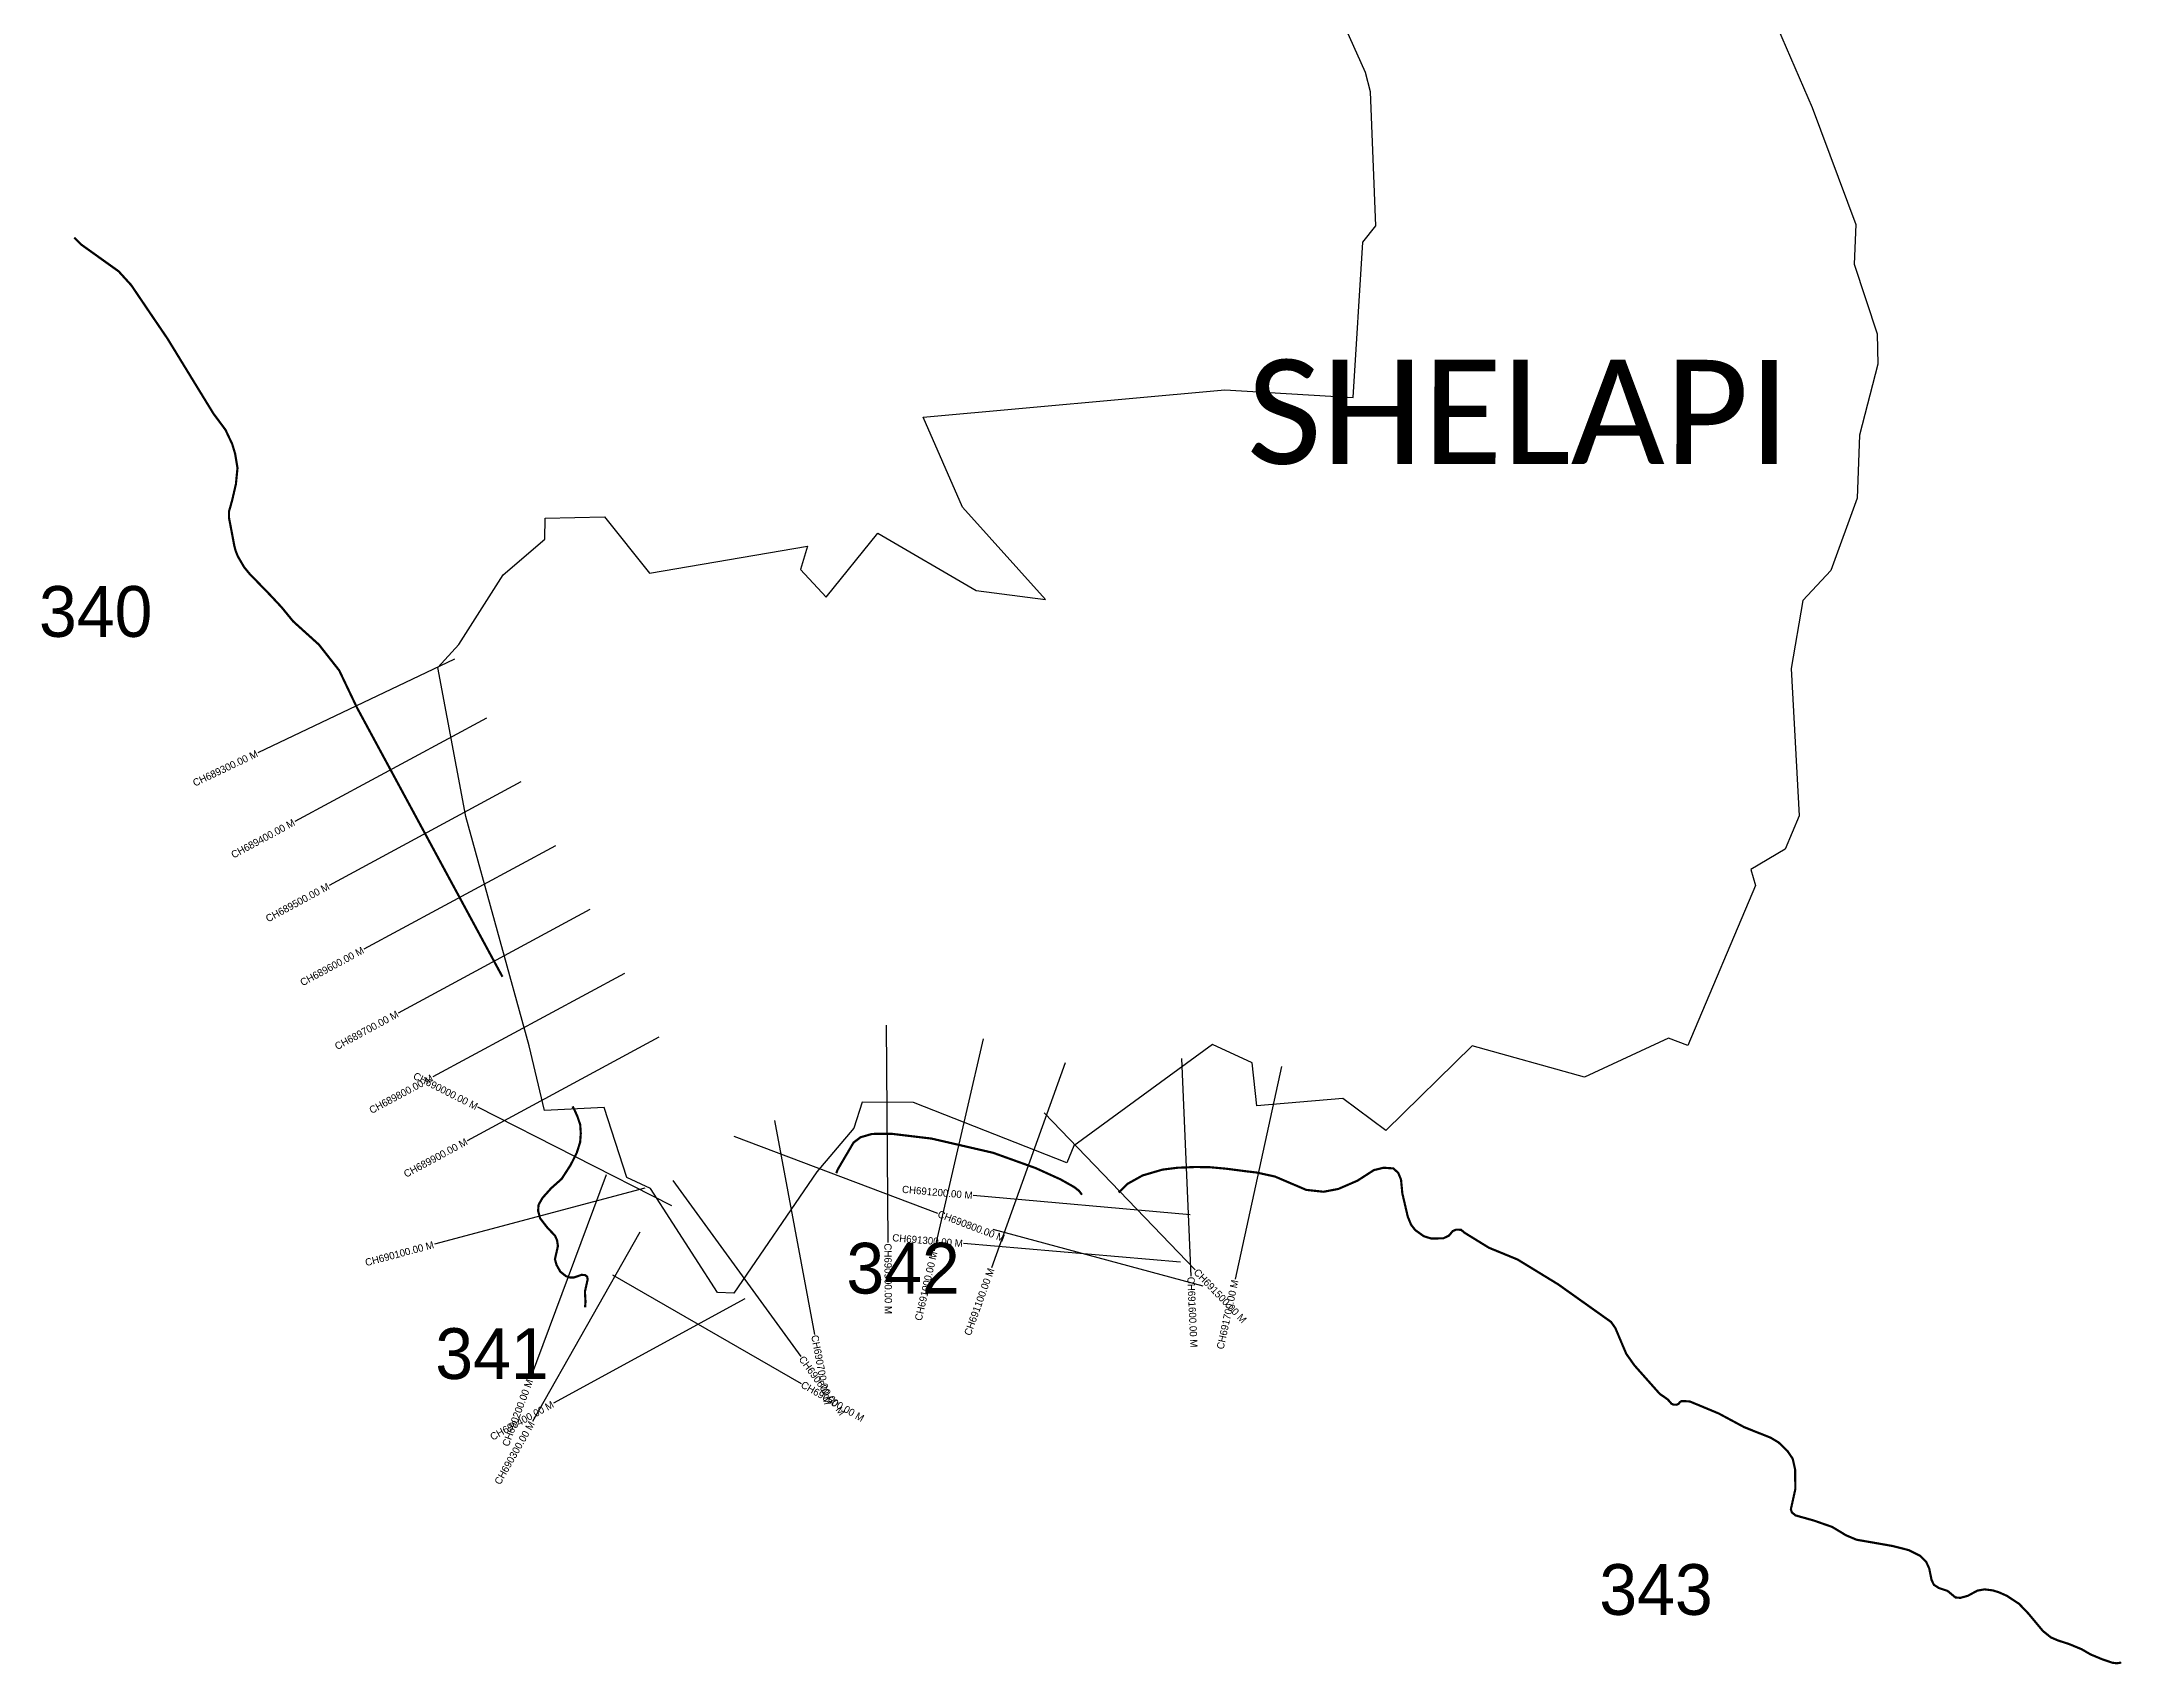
# Model space of a CAD drawing. Header units: metres. Extents: x 339850 to 343408, y 1762131 to 1766604.
# Drawn here: x 339850 to 342716, y 1762131 to 1764368 of the extents above; entities that cross this region are included whole.
import ezdxf
from ezdxf.enums import TextEntityAlignment as Align

# ---------------------------------------------------------------- set-up
doc = ezdxf.new("R2010")
doc.units = ezdxf.units.M
for name, color, linetype in [('CS', 134, 'Continuous'), ('CSMark', 6, 'Continuous'), ('NATURALLY PROTECTED', 3, 'Continuous'), ('VILLAGE NAME', 250, 'Continuous')]:
    doc.layers.add(name, color=color, linetype=linetype)

msp = doc.modelspace()

# ---------------------------------------------------------------- linework, layer by layer
at = {"color": 6}
msp.add_lwpolyline([(342234.9, 1764401.1), (342288.7, 1764276.8), (342348.5, 1764115.8), (342346.4, 1764061.2), (342378.2, 1763965), (342379.2, 1763923.4), (342353.6, 1763825.5), (342350.3, 1763738.4), (342314.4, 1763639), (342275.7, 1763597.7), (342259.8, 1763503.8), (342270.7, 1763300.9), (342251.4, 1763254.6), (342204.2, 1763226.8), (342210.4, 1763204.9), (342117.1, 1762984.1), (342090.9, 1762994.2), (341975, 1762940.8), (341820.2, 1762983.8), (341701.4, 1762867.1), (341642.3, 1762911.1), (341523.6, 1762901.1), (341517.3, 1762960.2), (341462.5, 1762985.7), (341271.7, 1762846), (341262.2, 1762822.5), (341050.8, 1762905.9), (340980, 1762906.4), (340968.8, 1762870.3), (340917.5, 1762810.1), (340803.6, 1762643), (340781.1, 1762644), (340688.6, 1762787.4), (340656, 1762802.3), (340624.8, 1762899), (340542.6, 1762894.6), (340521.4, 1762983.6), (340434.4, 1763299.9), (340395.9, 1763505), (340424.7, 1763536.8), (340485.5, 1763632.8), (340543.1, 1763681.8), (340543.6, 1763711.1), (340625.2, 1763713), (340687.1, 1763635.1), (340904.8, 1763672.6), (340895, 1763640.3), (340930.6, 1763601.9), (341001.9, 1763690.1), (341137, 1763611.3), (341232.7, 1763599.1), (341118.1, 1763726.3), (341064, 1763850), (341479.4, 1763887.9), (341656.5, 1763877.1), (341669.6, 1764091.5), (341687.7, 1764113.7), (341680.2, 1764298.4), (341673.2, 1764324.9), (341516.7, 1764674.6)], dxfattribs=at)
at = {"layer": 'CS'}
for p, q in [((340418.5, 1763516.8), (340147.8, 1763387.7)), ((340462.6, 1763435.5), (340198.6, 1763292.9)), ((340510.1, 1763347.6), (340246.2, 1763204.9)), ((340557.6, 1763259.6), (340293.7, 1763117)), ((340605.2, 1763171.6), (340341.2, 1763029)), ((340652.7, 1763083.6), (340388.8, 1762941)), ((340700.2, 1762995.6), (340436.3, 1762853)), ((341013.4, 1763012.5), (341015.6, 1762712.6)), ((341146.9, 1762993.5), (341079.4, 1762701.2)), ((341419.8, 1762966.2), (341432.9, 1762666.5)), ((341259.5, 1762960.2), (341158.2, 1762677.9)), ((341557.8, 1762955.2), (341493.9, 1762662.1)), ((340718.2, 1762763.4), (340450.7, 1762899.1)), ((340859.4, 1762881), (340914.6, 1762586.2)), ((341231, 1762891.4), (341438.8, 1762675)), ((340803.5, 1762859.5), (341084, 1762753)), ((340627.4, 1762806), (340522.8, 1762524.8)), ((340719.3, 1762798.3), (340895.7, 1762555.7)), ((340680.7, 1762787.7), (340390.9, 1762710.3)), ((341431.9, 1762750.7), (341133.1, 1762777.5)), ((340674.1, 1762726.9), (340525.9, 1762466)), ((341418.6, 1762685.6), (341119.7, 1762711.2)), ((341159.9, 1762731.1), (341449.5, 1762652.9)), ((340636.2, 1762668.1), (340896.3, 1762518.6)), ((340818.3, 1762635.1), (340555.1, 1762491.2))]:
    msp.add_line(p, q, dxfattribs=at)
at = {"layer": 'NATURALLY PROTECTED', "const_width": 3, "flags": 128}
for points in [[(339895.1, 1764097.6), (339904.8, 1764087.8), (339956, 1764051.2), (339973.4, 1764032.1), (339997.8, 1763996), (340023.6, 1763958), (340063, 1763893.6), (340086.8, 1763854.8), (340103.2, 1763832.8), (340112.5, 1763813.1), (340116.5, 1763799.8), (340119.8, 1763780.2), (340117.6, 1763758), (340112.6, 1763736.3), (340110.1, 1763727.2), (340108, 1763720), (340108, 1763711.8), (340111.6, 1763693.1), (340115.5, 1763672.3), (340117.4, 1763665.4), (340120.2, 1763658.4), (340124.4, 1763651.2), (340129, 1763643.3), (340136.6, 1763634.1), (340149.8, 1763620.5), (340154.9, 1763615.3), (340165.6, 1763604.2), (340180.6, 1763588.1), (340196.3, 1763568.9), (340231.9, 1763536.7), (340259.9, 1763501.1), (340284.1, 1763450.3), (340334, 1763357.9), (340390.1, 1763254.1), (340441.6, 1763158.8), (340484.7, 1763079)], [(340581.2, 1762900.4), (340583.9, 1762895.5), (340588, 1762886.4), (340591.8, 1762875.1), (340592.6, 1762863.3), (340591.7, 1762851), (340587.1, 1762836.5), (340578.6, 1762819.6), (340566.2, 1762800.4), (340551.8, 1762787.6), (340540, 1762774.4), (340534.5, 1762764.9), (340533.8, 1762756.5), (340536.5, 1762746.3), (340546.5, 1762733.3), (340557.1, 1762722.2), (340559.9, 1762715.8), (340561.1, 1762708), (340559.5, 1762700.8), (340557, 1762689.8), (340559.2, 1762681.9), (340564.4, 1762672.6), (340572, 1762666.5), (340577, 1762664.7), (340583, 1762664.5), (340588.4, 1762666.4), (340593.6, 1762668.2), (340598.5, 1762667.9), (340601.3, 1762665.8), (340602.1, 1762662.1), (340600.7, 1762655.8), (340598.3, 1762645), (340599.1, 1762631.2), (340598.5, 1762623.5)], [(340944.5, 1762808.2), (340946.3, 1762813.1), (340954.3, 1762826.8), (340962.1, 1762840), (340968.3, 1762850.6), (340978.1, 1762857.9), (340993.8, 1762862.4), (341020.6, 1762862.6), (341075.6, 1762856), (341160.5, 1762836.4), (341218.9, 1762815.4), (341253.3, 1762799.8), (341272.1, 1762789.2), (341278.8, 1762784), (341282.9, 1762778.6)], [(341333.3, 1762781.6), (341345.9, 1762793.8), (341366.4, 1762805.2), (341393.7, 1762813.2), (341414.4, 1762815.8), (341438.5, 1762816.8), (341458.3, 1762816.6), (341481.4, 1762814.5), (341507.6, 1762811.1), (341523.5, 1762809.2), (341548.6, 1762803.7), (341570.4, 1762794.4), (341591.8, 1762785.3), (341615.6, 1762782.7), (341636, 1762786.6), (341662.3, 1762798), (341685, 1762812.6), (341698.3, 1762815.8), (341711.7, 1762814.9), (341718.5, 1762808.7), (341722.3, 1762799.4), (341724.1, 1762780.5), (341728.8, 1762760.3), (341731.6, 1762748.4), (341736.1, 1762737.3), (341741.9, 1762729.9), (341753.7, 1762721.4), (341764.2, 1762718.2), (341780.7, 1762718.6), (341788.3, 1762722.3), (341793.6, 1762728.6), (341798.2, 1762730.5), (341804.9, 1762730.3), (341810.3, 1762725.9), (341843.3, 1762705.6), (341882.9, 1762689.3), (341938.6, 1762655.2), (342011.6, 1762603.3), (342017.6, 1762594.7), (342023.2, 1762581.3), (342032.5, 1762559.4), (342043.8, 1762543.4), (342063.9, 1762520.8), (342078.7, 1762504.1), (342085.9, 1762499.2), (342089.5, 1762496.6), (342091.7, 1762494.2), (342094.8, 1762490.6), (342097.4, 1762489.4), (342101.8, 1762489.2), (342104.8, 1762490.6), (342106.2, 1762492.8), (342108.5, 1762494.1), (342112.6, 1762494.2), (342120.1, 1762493.7), (342135.6, 1762487.3), (342159.8, 1762477.2), (342194.8, 1762458.4), (342213, 1762451.1), (342231, 1762444), (342242.4, 1762437.2), (342254.5, 1762425.5), (342261.7, 1762414.9), (342263.5, 1762407.1), (342265.2, 1762399.2), (342265.3, 1762372.6), (342261.6, 1762355.9), (342259.2, 1762345.1), (342260.6, 1762340.8), (342265.7, 1762336.7), (342291, 1762329.6), (342316.2, 1762320.8), (342335.2, 1762309.3), (342349.7, 1762303.2), (342376.8, 1762298.5), (342399.1, 1762294.6), (342421.5, 1762288.9), (342437.2, 1762281), (342445.5, 1762272.9), (342449.8, 1762263.5), (342453, 1762247.7), (342456.2, 1762241.1), (342463, 1762236.7), (342475, 1762232.7), (342480.7, 1762228), (342485.9, 1762223.6), (342492.7, 1762223.1), (342502.9, 1762225.9), (342516.2, 1762233.1), (342526, 1762234.8), (342537.2, 1762233.4), (342545.9, 1762230.7), (342556.7, 1762225.9), (342573.6, 1762214.8), (342586.3, 1762201.5), (342606.4, 1762177.4), (342617.3, 1762168.6), (342626.6, 1762164.6), (342642.5, 1762159.4), (342659.7, 1762152.3), (342671.9, 1762145.2), (342687.7, 1762138.6), (342701.9, 1762133.7), (342708.3, 1762132.9), (342714.3, 1762133.9)]]:
    msp.add_lwpolyline(points, dxfattribs=at)

# ---------------------------------------------------------------- texts
at = {"char_height": 70, "attachment_point": 1}
for s, width, insert in [('340', 605.685, (339846.4, 1763617.4)), ('342', 95.172, (340958.4, 1762712.4)), ('341', 352.318, (340392.2, 1762594.7)), ('343', 95.172, (341995.4, 1762269.6))]:
    msp.add_mtext_dynamic_manual_height_columns(s, width=width, gutter_width=1, heights=[0], dxfattribs=dict(at, insert=insert))
at = {"layer": 'CSMark'}
for s, rotation, p in [('CH689300.00 M', 25.4939, (340146.9, 1763387.3)), ('CH689400.00 M', 28.3828, (340197.7, 1763292.5)), ('CH689500.00 M', 28.3828, (340245.3, 1763204.5)), ('CH689600.00 M', 28.3828, (340292.8, 1763116.5)), ('CH689700.00 M', 28.3828, (340340.4, 1763028.5)), ('CH689800.00 M', 28.3828, (340387.9, 1762940.5)), ('CH690000.00 M', 333.1075, (340449.8, 1762899.5)), ('CH689900.00 M', 28.3828, (340435.4, 1762852.6)), ('CH691200.00 M', 354.8698, (341132.1, 1762777.6)), ('CH690100.00 M', 14.9469, (340389.9, 1762710)), ('CH691300.00 M', 355.1042, (341118.7, 1762711.3)), ('CH691000.00 M', 76.9926, (341079.1, 1762700.2)), ('CH691100.00 M', 70.2521, (341157.8, 1762676.9)), ('CH691700.00 M', 77.7104, (341493.7, 1762661.1)), ('CH690200.00 M', 69.5992, (340522.5, 1762523.8)), ('CH690400.00 M', 28.6634, (340554.2, 1762490.7)), ('CH690300.00 M', 60.39, (340525.4, 1762465.2))]:
    msp.add_text(s, height=10, rotation=rotation, dxfattribs=at).set_placement(p, align=Align.MIDDLE_RIGHT)
for s, rotation, p in [('CH690800.00 M', 339.204, (341084.9, 1762752.7)), ('CH690900.00 M', 270.4038, (341015.6, 1762711.6)), ('CH691500.00 M', 313.8356, (341439.5, 1762674.3)), ('CH691600.00 M', 272.4882, (341432.9, 1762665.5)), ('CH690700.00 M', 280.6156, (340914.8, 1762585.2)), ('CH690600.00 M', 306.0147, (340896.3, 1762554.9)), ('CH690500.00 M', 330.1111, (340897.2, 1762518.1))]:
    msp.add_text(s, height=10, rotation=rotation, dxfattribs=at).set_placement(p, align=Align.MIDDLE_LEFT)
at = {"layer": 'VILLAGE NAME', "insert": (341510.1, 1763929.4), "char_height": 143.7, "attachment_point": 1, "rotation": 359.9793}
msp.add_mtext_dynamic_manual_height_columns('{\\fCalibri|b0|i0|c0|p34;SHELAPI}', width=1418, gutter_width=718.5, heights=[0], dxfattribs=at)

doc.saveas('drawing.dxf')
